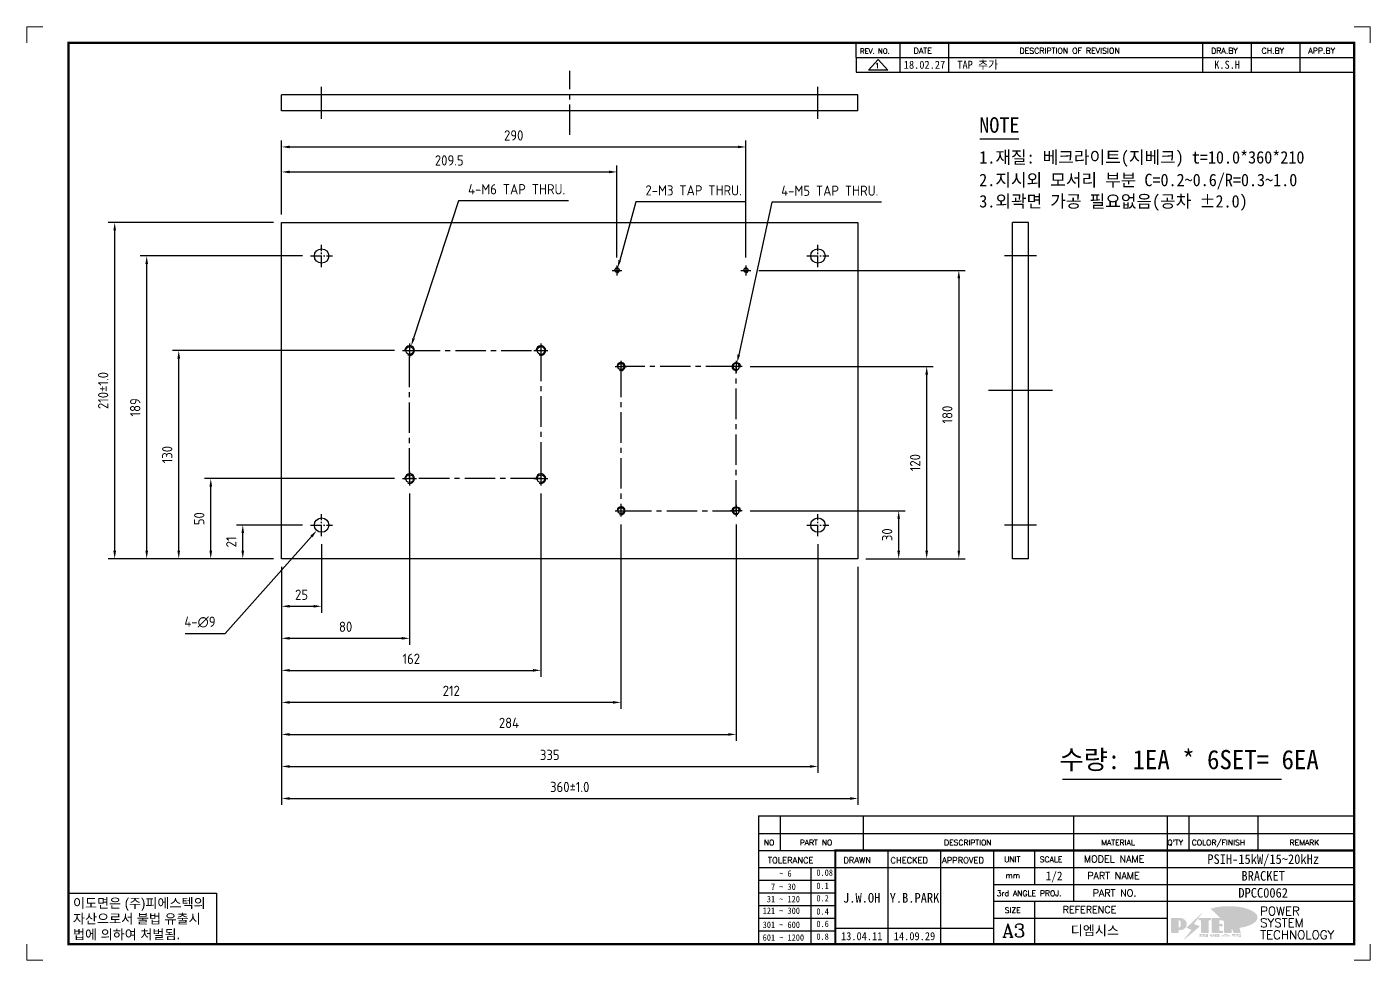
# Model space of a CAD drawing. Header units: millimetres. Extents: x 24815 to 37444, y -10619 to 6020.
# Drawn here: x 25903 to 26742, y -3310 to -2727 of the extents above; entities that cross this region are included whole.
import ezdxf
from ezdxf.enums import TextEntityAlignment as Align

# ---------------------------------------------------------------- set-up
doc = ezdxf.new("R2010")
doc.units = ezdxf.units.MM
for name, pattern in [('CENTER', [50.8, 31.75, -6.35, 6.35, -6.35]), ('CENTER1', [10, 7, -1, 1, -1]), ('CENTER2', [28.575, 19.05, -3.175, 3.175, -3.175])]:
    doc.linetypes.add(name, pattern=pattern)
for name, color, linetype in [('______', 7, 'Continuous'), ('CEN', 1, 'CENTER'), ('FORMAT-1', 7, 'Continuous'), ('line', 3, 'Continuous')]:
    doc.layers.add(name, color=color, linetype=linetype)
doc.styles.add('h1', font='')
doc.styles.add('HAN', font='')
doc.styles.add('RC', font='ROMANC.SHX')
doc.styles.add('ROMANT', font='romant')
doc.styles.add('RT', font='ROMANT.SHX', dxfattribs={"oblique": 15})
doc.styles.get("Standard").update_dxf_attribs({"font": 'ISOCP.SHX', "bigfont": 'WHGTXT.SHX'})
doc.styles.get('h1').set_extended_font_data('New Gulim')
doc.styles.get('HAN').set_extended_font_data('GulimChe')
doc.dimstyles.new('PS-2', dxfattribs={"dimscale": 2, "dimtxt": 3.2, "dimasz": 2.5, "dimexe": 2, "dimexo": 2.5, "dimgap": 2, "dimtad": 1, "dimtoh": 1, "dimrnd": 0.05, "dimzin": 12, "dimdsep": 46, "dimtxsty": 'Standard', "dimcen": 0, "dimclrt": 2, "dimazin": 3, "dimtfac": 1, "dimtofl": 0, "dimtmove": 0, "dimatfit": 3, "dimfxl": 0.18, "dimtolj": 1, "dimtzin": 0, "dimarcsym": 0})

# ---------------------------------------------------------------- blocks, each defined once
blk = doc.blocks.new('no3')
at = {"color": 180}
for p, q in [((0, 5.5), (0, 0)), ((0, 5.5), (186, 5.5)), ((6.79, 5.5), (6.79, 0)), ((32.74, 0.11), (32.74, 5.5)), ((98.4, 5.5), (98.4, 0)), ((127.61, 5.5), (127.61, 0)), ((134.43, 5.5), (134.43, 0)), ((155.98, 5.5), (155.98, 0))]:
    blk.add_line(p, q, dxfattribs=at)
at = {"color": 2, "style": 'HAN'}
for tag, p in [('PART-NO', (19.76, 2.75)), ('MATERIAL', (111.38, 2.75)), ("Q'TY", (131.02, 2.75)), ('COLOR/FINISH', (145.2, 2.75)), ('REMARK', (170.76, 2.75))]:
    blk.add_attdef(tag, text='', height=2.9, dxfattribs=at).set_placement(p, align=Align.MIDDLE_CENTER)
blk.add_attdef('DESCRIPTION', text='', height=2.9, dxfattribs=at).set_placement((34.51, 2.75), align=Align.MIDDLE_LEFT)
at = {"color": 2, "style": 'RT', "oblique": 15}
blk.add_attdef('NO', text='', height=1.74, dxfattribs=at).set_placement((3.38, 2.51), align=Align.MIDDLE_CENTER)
blk = doc.blocks.new('re3')
at = {"color": 180}
for p, q in [((0, 0), (0, -4.55)), ((6.87, -0.64), (3.86, -3.91)), ((9.88, -3.91), (3.86, -3.91)), ((6.87, -0.64), (9.88, -3.91)), ((13.74, -4.55), (13.74, 0)), ((28.97, -4.55), (28.97, 0)), ((108.25, -4.55), (108.25, 0)), ((123.49, -4.55), (123.49, 0)), ((138.64, -4.55), (138.64, 0)), ((0, -4.55), (155.53, -4.55))]:
    blk.add_line(p, q, dxfattribs=at)
at = {"color": 2, "style": 'RC', "oblique": 15}
blk.add_attdef('REV.NO', text='', height=1.56, dxfattribs=at).set_placement((6.59, -2.56), align=Align.MIDDLE_CENTER)
blk.add_attdef('-1', text='', height=1.56, dxfattribs=at).set_placement((9.37, -1.66), align=Align.MIDDLE_LEFT)
at = {"color": 2, "style": 'HAN'}
for tag, p in [('REV.-DATE', (21.36, -2.28)), ('DRA.BY', (115.87, -2.28)), ('CH.BY', (131.07, -2.28)), ('APP.BY', (147.09, -2.28))]:
    blk.add_attdef(tag, text='', height=2.5, dxfattribs=at).set_placement(p, align=Align.MIDDLE_CENTER)
blk.add_attdef('DESCRIPTION-OF-REVISION', text='', height=2.5, dxfattribs=at).set_placement((31.61, -2.28), align=Align.MIDDLE_LEFT)
blk = doc.blocks.new('t3')
for p, q in [((0, 15.88), (46.25, 15.88)), ((0, 15.88), (0, 0)), ((46.25, 15.88), (46.25, 0)), ((0, 0), (46.25, 0))]:
    blk.add_line(p, q)
at = {"color": 1, "style": 'h1'}
for s, p in [('이도면은 (주)피에스텍의', (1.4, 11.29)), ('자산으로서 불법 유출시', (1.4, 6.41)), ('법에 의하여 처벌됨.', (1.4, 1.52))]:
    blk.add_text(s, height=3, dxfattribs=at).set_placement(p)
blk = doc.blocks.new('new LOGO')
at = {"layer": 'line'}
h = blk.add_hatch(color=1, dxfattribs=at)
h.paths.add_polyline_path([(41.5, 16.4), (54.3, 16.4, 1), (54.3, 82.9), (0, 82.9), (0, -0.1), (41.5, -0.1)])
h.paths.add_polyline_path([(41.5, 27.9), (41.5, 71.9), (43.6, 71.9, -0.414214), (54.6, 60.9), (54.6, 38.9, -0.414214), (43.6, 27.9)], flags=16)
h.paths.add_polyline_path([(214.7, 71.9), (227.5, 71.9), (227.5, 82.9), (159.7, 82.9), (159.7, 71.9), (172.5, 71.9), (172.5, -0.1), (214.7, -0.1)])
h.paths.add_polyline_path([(276, 37.4), (294.8, 37.4), (294.8, 49.1), (276, 49.1), (276, 71.9), (294.8, 71.9), (294.8, 82.9), (234.5, 82.9), (234.5, -0.1), (297, -0.1), (297, 10.9), (276, 10.9)])
h.paths.add_polyline_path([(347.2, 35.2), (359.7, -0.1), (400.5, -0.1), (379.6, 66.8), (399.7, 82.9), (380.6, 82.9), (347.2, 61.6), (347.2, 82.9), (305.5, 82.9), (305.5, -0.1), (347.2, -0.1)])
h = blk.add_hatch(color=250, dxfattribs=at)
h.paths.add_polyline_path([(44.5, 69.4), (46.6, 69.4, -0.129793), (52, 68, 0.221832), (43.6, 71.9), (41.5, 71.9), (41.5, 27.9), (43.6, 27.9, 0.02048), (44.5, 28)], flags=17)
h.paths.add_polyline_path([(44.5, 13.9), (57.3, 13.9, 0.72362), (77.1, 73.9, -0.679777), (54.3, 16.4), (41.5, 16.4), (41.5, -0.1), (3, -0.1), (3, -2.6), (44.5, -2.6)])
h.paths.add_polyline_path([(117.9, 14.2), (71.5, -44.4), (77.1, -39.6), (120.8, 15.6), (92, 28.9), (173.3, 106), (177.5, 111.4), (89.1, 27.6)])
h.paths.add_polyline_path([(162.7, 71.9), (162.7, 69.4), (172.5, 69.4), (172.5, 71.9)], flags=17)
h.paths.add_polyline_path([(217.7, 69.4), (230.5, 69.4), (230.5, 80.4), (227.5, 80.4), (227.5, 71.9), (214.7, 71.9), (214.7, -0.1), (175.5, -0.1), (175.5, -2.6), (217.7, -2.6)])
h.paths.add_polyline_path([(297.8, 46.6), (294.8, 46.6), (294.8, 37.4), (276, 37.4), (276, 10.9), (279, 10.9), (279, 34.9), (297.8, 34.9)])
h.paths.add_polyline_path([(300, 8.4), (297, 8.4), (297, -0.1), (237.5, -0.1), (237.5, -2.6), (300, -2.6)])
h.paths.add_polyline_path([(297.8, 80.4), (294.8, 80.4), (294.8, 71.9), (276, 71.9), (276, 49.1), (279, 49.1), (279, 69.4), (297.8, 69.4)])
h.paths.add_polyline_path([(350.2, 80.4), (347.2, 80.4), (347.2, 61.6), (350.2, 63.5)])
h.paths.add_polyline_path([(350.2, 26.7), (347.2, 35.2), (347.2, -0.1), (308.5, -0.1), (308.5, -2.6), (350.2, -2.6)])
h.paths.add_polyline_path([(402.7, 80.4), (396.5, 80.4), (379.6, 66.8), (400.5, -0.1), (361.8, -0.1), (362.7, -2.6), (403.5, -2.6), (382.6, 64.3)])
blk.add_hatch(color=5, dxfattribs=at).paths.add_polyline_path([(166.3, 35), (131, 49), (180.4, 112.7), (92, 28.9), (120.8, 15.6), (74.4, -43)])
h = blk.add_hatch(color=253, dxfattribs=at)
edge = h.paths.add_edge_path()
edge.add_ellipse((333.9, 86.4), major_axis=(-165.9, 0), ratio=0.39426, start_angle=111.51268, end_angle=334.46902)
edge.add_ellipse((314.1, 81.2), major_axis=(-153.7, 0), ratio=0.40699, start_angle=121.30662, end_angle=327.74369, ccw=False)
edge.add_line((394, 27.8), (394.7, 25.6))
h = blk.add_hatch(color=250, dxfattribs=at)
edge = h.paths.add_edge_path()
edge.add_ellipse((237.8, -17.6), major_axis=(-14.3, 0), ratio=0.526336, start_angle=192.2456, end_angle=269.07481)
edge.add_line((238.1, -10.1), (237.6, -10.1))
edge.add_ellipse((237.8, -17.6), major_axis=(-14.3, 0), ratio=0.526336, start_angle=270.92519, end_angle=449.07481)
edge.add_line((237.6, -25.1), (238.1, -25.1))
edge.add_ellipse((237.8, -17.6), major_axis=(-14.3, 0), ratio=0.526336, start_angle=450.92519, end_angle=527.7544)
edge.add_line((251.7, -19.2), (254.1, -19.2))
edge.add_line((254.1, -19.2), (254.1, -27.1))
edge.add_line((254.1, -27.1), (263.1, -27.1))
edge.add_line((263.1, -27.1), (263.1, -10.1))
edge.add_line((263.1, -10.1), (254.1, -10.1))
edge.add_line((254.1, -10.1), (254.1, -16))
edge.add_line((254.1, -16), (251.7, -16))
h.paths.add_polyline_path([(241, -16.4), (241, -18.7, -1), (234.4, -18.7), (234.4, -16.4, -1)], flags=16)
h.paths.add_polyline_path([(278.2, -10.1), (268.1, -10.1), (268.1, -27.1), (278.2, -27.1)])
h.paths.add_polyline_path([(310.3, -10.1), (310.3, -11.1, -0.157169), (289.3, -17.5), (294, -19.9, 0.128407), (316.3, -15.9, 0.128407), (338.6, -19.9), (343.3, -17.5, -0.157169), (322.2, -11.1), (322.2, -10.1)])
h.paths.add_polyline_path([(342.1, -25.1), (342.1, -22.3), (290.4, -22.3), (290.4, -25.1)])
h.paths.add_polyline_path([(352, -10.1), (352, -16.2, 0.414214), (354, -18.2), (378.7, -18.2), (378.7, -19.6), (390.2, -19.6), (390.2, -10.1), (378.7, -10.1), (378.7, -13.6), (374.7, -13.6), (374.7, -15.1), (378.7, -15.1), (378.7, -16.2), (364.7, -16.2), (364.7, -15.1), (371.2, -15.1), (371.2, -13.6), (364.7, -13.6), (364.7, -12.6), (374.7, -12.6), (374.7, -10.1)])
h.paths.add_polyline_path([(393.8, -10.1), (393.8, -19.6), (405, -19.6), (405, -10.1)])
h.paths.add_polyline_path([(405, -27.1), (405, -20.9), (356.8, -20.9), (356.8, -23), (391.8, -23), (391.8, -27.1)])
h.paths.add_polyline_path([(200.4, -10.1), (200.4, -22.3), (193.2, -22.3), (193.2, -12.6), (196.6, -12.6), (196.6, -10.1), (161, -10.1), (161, -12.6), (164.5, -12.6), (164.5, -22.3), (161, -22.3), (161, -25.1), (200.4, -25.1), (200.4, -27.1), (213.9, -27.1), (213.9, -10.1)])
h.paths.add_polyline_path([(182, -12.6), (175.6, -12.6), (175.6, -22.3), (182, -22.3)], flags=17)
blk = doc.blocks.new('format-3')
at = {"color": 3, "lineweight": 9}
for p, q in [((0, 286.3), (0, 291.3)), ((5, 291.3), (0, 291.3)), ((414.5, 291.3), (419.5, 291.3)), ((419.5, 286.3), (419.5, 291.3)), ((0, 5), (0, 0)), ((419.5, 5), (419.5, 0)), ((5, 0), (0, 0)), ((414.5, 0), (419.5, 0))]:
    blk.add_line(p, q, dxfattribs=at)
at = {"color": 180}
for p, q in [((258.97, 281.75), (258.97, 286.3)), ((272.71, 281.75), (272.71, 286.3)), ((287.94, 281.75), (287.94, 286.3)), ((367.22, 281.75), (367.22, 286.3)), ((382.45, 281.75), (382.45, 286.3)), ((397.61, 281.75), (397.61, 286.3)), ((258.97, 281.75), (414.5, 281.75)), ((228.5, 39.49), (228.5, 5)), ((228.5, 39.49), (414.5, 39.49)), ((235.29, 39.49), (235.29, 34.21)), ((261.24, 34.21), (261.24, 39.49)), ((326.9, 39.49), (326.9, 34.21)), ((356.11, 39.49), (356.11, 34.21)), ((362.93, 39.49), (362.93, 34.21)), ((384.48, 39.49), (384.48, 34.21)), ((228.5, 34.21), (252.48, 34.21)), ((268.96, 5), (268.96, 34.21)), ((285.45, 5), (285.45, 34.21)), ((301.94, 5), (301.94, 34.21)), ((314.72, 34.21), (314.72, 23.65)), ((326.9, 34.21), (326.9, 18.37)), ((356.11, 34.21), (356.11, 5)), ((228.5, 28.93), (252.48, 28.93)), ((244.89, 5.23), (244.89, 28.93)), ((252.48, 28.93), (414.5, 28.93)), ((228.5, 24.98), (252.48, 24.98)), ((228.5, 21.03), (252.48, 21.03)), ((301.94, 23.65), (414.5, 23.65)), ((228.5, 17.08), (252.48, 17.08)), ((301.94, 18.37), (414.5, 18.37)), ((314.72, 18.37), (314.72, 5)), ((228.5, 13.13), (252.48, 13.13)), ((301.94, 13.09), (356.11, 13.09)), ((228.5, 9.18), (252.48, 9.18)), ((252.48, 9.95), (301.94, 9.95))]:
    blk.add_line(p, q, dxfattribs=at)
at = {"const_width": 0.7}
blk.add_lwpolyline([(252.48, 5), (252.48, 34.21), (414.5, 34.21)], dxfattribs=at)
at = {"layer": 'FORMAT-1', "const_width": 0.7}
blk.add_lwpolyline([(13, 5), (13, 286.3), (414.5, 286.3), (414.5, 5)], close=True, dxfattribs=at)
blk.add_blockref('t3', (13, 5))
at = {"xscale": 0.05400000000000027, "yscale": 0.05400000000000027, "zscale": 0.05400000000000027}
blk.add_blockref('new LOGO', (357.35, 8.65), dxfattribs=at)
at = {"color": 2}
for s, height, style, p in [('REV. NO.', 1.56, 'RC', (260.23, 282.95)), ('DATE', 1.788, 'RC', (276.95, 282.94)), ('DESCRIPTION OF REVISION', 1.7875, 'RC', (309.98, 282.94)), ('DRA.BY', 1.788, 'RC', (369.83, 282.94)), ('CH.BY', 1.788, 'RC', (385.59, 282.94)), ('APP.BY', 1.788, 'RC', (400.18, 282.94)), ('COLOR/FINISH', 1.7424, 'RC', (363.8, 35.83)), ('NO', 1.742, 'RC', (230.16, 35.83)), ('PART NO', 1.742, 'RC', (241.36, 35.83)), ('DESCRIPTION', 1.7424, 'RC', (286.43, 35.83)), ('MATERIAL', 1.742, 'RC', (335.52, 35.83)), ("Q'TY", 1.742, 'RC', (356.17, 35.83)), ('REMARK', 1.742, 'RC', (394.37, 35.83)), (' TOLERANCE', 1.9, 'RC', (230.11, 30.22)), ('DRAWN', 1.9, 'RC', (255, 30.22)), ('CHECKED', 1.9, 'RC', (269.71, 30.22)), ('APPROVED', 1.9, 'RC', (285.8, 30.22)), ('UNIT', 1.742, 'RC', (305.19, 30.55)), ('SCALE', 1.742, 'RC', (316.32, 30.55)), ('MODEL NAME', 2.178, 'RC', (330.12, 30.46)), ('    ~ 6', 2, 'HAN', (229.8, 26.03)), ('0.08', 2, 'HAN', (246.57, 26.31)), ('mm', 1.742, 'RC', (305.67, 25.56)), ('PART NAME', 2.178, 'RC', (331.17, 25.24)), ('  7 ~ 30', 2, 'HAN', (229.8, 21.91)), ('0.1', 2, 'HAN', (246.57, 22.2)), ('3rd ANGLE PROJ.', 1.7424, 'RC', (302.87, 19.97)), ('PART NO.', 2.178, 'RC', (332.84, 19.85)), (' 31 ~ 120', 2, 'HAN', (229.8, 18.04)), ('0.2', 2, 'HAN', (246.57, 18.32)), ('REFERENCE', 2.178, 'RC', (323.52, 14.69)), ('121 ~ 300', 2, 'HAN', (229.8, 14.42)), ('0.4', 2, 'HAN', (246.57, 14.2)), ('SIZE', 1.742, 'RC', (305.39, 14.71)), ('301 ~ 600', 2, 'HAN', (229.8, 10.04)), ('0.6', 2, 'HAN', (246.57, 10.32)), ('601 ~ 1200', 2, 'HAN', (229.8, 6.05)), ('0.8', 2, 'HAN', (246.57, 6.33))]:
    blk.add_text(s, height=height, dxfattribs=dict(at, style=style)).set_placement(p)
at = {"style": 'ROMANT'}
for s, p in [('POWER', (385.15, 13.96)), ('SYSTEM', (385.15, 10.31)), ('TECHNOLOGY', (385.15, 6.56))]:
    blk.add_text(s, height=2.7, dxfattribs=at).set_placement(p)
at = {"color": 2, "lineweight": 25, "style": 'RC'}
blk.add_text('A3', height=4.182, dxfattribs=at).set_placement((304.61, 7.14))
at = {"style": 'HAN'}
for tag, height, p in [('MODEL-NAME', 3, (386.1, 31.53)), ('SCALE', 2.7, (320.81, 26.29)), ('PART-NAME', 3, (386.1, 26.29)), ('CH-BY', 3, (277.21, 19.44)), ('PART-NO', 3, (386.1, 21.01)), ('DRA-BY', 3, (260.72, 19.44)), ('APP-BY', 3, (293.7, 19.44)), ('DRA-DATE', 2.5, (260.72, 7.47)), ('CH-DATE', 2.5, (277.21, 7.47)), ('APP-DATE', 2.5, (293.7, 7.47)), ('관련업체', 3, (333.52, 9.26))]:
    blk.add_attdef(tag, text='', height=height, dxfattribs=at).set_placement(p, align=Align.MIDDLE_CENTER)
blk = doc.blocks.new('*D883')
at = {"layer": '______', "color": 0, "lineweight": -2, "ltscale": 10, "transparency": 16777216}
for p, q in [((26086.79, -3050.13), (26086.79, -3092.91)), ((26061.79, -3064.24), (26061.79, -3092.91)), ((26066.79, -3088.91), (26081.79, -3088.91))]:
    blk.add_line(p, q, dxfattribs=at)
at = {"layer": '______', "color": 0, "ltscale": 10, "transparency": 16777216}
for points in [[(26066.79, -3088.07), (26066.79, -3089.74), (26061.79, -3088.91)], [(26081.79, -3088.07), (26081.79, -3089.74), (26086.79, -3088.91)]]:
    blk.add_solid(points, dxfattribs=at)
at = {"layer": 'Defpoints', "color": 0, "ltscale": 10, "transparency": 16777216}
for p in [(26086.79, -3045.13), (26061.79, -3059.24), (26086.79, -3088.91)]:
    blk.add_point(p, dxfattribs=at)
at = {"layer": '______', "color": 2, "ltscale": 10, "transparency": 16777216, "insert": (26074.29, -3081.71), "char_height": 6.4, "attachment_point": 5}
blk.add_mtext('\\A1;25', dxfattribs=at)
blk = doc.blocks.new('*D884')
at = {"layer": '______', "color": 0, "lineweight": -2, "ltscale": 10, "transparency": 16777216}
for p, q in [((26396.79, -3050.13), (26396.79, -3192.91)), ((26061.79, -3064.24), (26061.79, -3192.91)), ((26066.79, -3188.91), (26391.79, -3188.91))]:
    blk.add_line(p, q, dxfattribs=at)
at = {"layer": '______', "color": 0, "ltscale": 10, "transparency": 16777216}
for points in [[(26066.79, -3188.07), (26066.79, -3189.74), (26061.79, -3188.91)], [(26391.79, -3188.07), (26391.79, -3189.74), (26396.79, -3188.91)]]:
    blk.add_solid(points, dxfattribs=at)
at = {"layer": 'Defpoints', "color": 0, "ltscale": 10, "transparency": 16777216}
for p in [(26396.79, -3045.13), (26061.79, -3059.24), (26396.79, -3188.91)]:
    blk.add_point(p, dxfattribs=at)
at = {"layer": '______', "color": 2, "ltscale": 10, "transparency": 16777216, "insert": (26229.29, -3181.71), "char_height": 6.4, "attachment_point": 5}
blk.add_mtext('\\A1;335', dxfattribs=at)
blk = doc.blocks.new('*D885')
at = {"color": 0, "lineweight": -2, "transparency": 16777216}
for p, q in [((26061.79, -3064.24), (26061.79, -3212.91)), ((26421.79, -3064.24), (26421.79, -3212.91)), ((26066.79, -3208.91), (26416.79, -3208.91))]:
    blk.add_line(p, q, dxfattribs=at)
at = {"color": 0, "transparency": 16777216}
for points in [[(26066.79, -3208.07), (26066.79, -3209.74), (26061.79, -3208.91)], [(26416.79, -3208.07), (26416.79, -3209.74), (26421.79, -3208.91)]]:
    blk.add_solid(points, dxfattribs=at)
at = {"layer": 'Defpoints', "color": 0, "transparency": 16777216}
for p in [(26061.79, -3059.24), (26421.79, -3059.24), (26421.79, -3208.91)]:
    blk.add_point(p, dxfattribs=at)
at = {"color": 2, "transparency": 16777216, "insert": (26241.79, -3201.71), "char_height": 6.4, "attachment_point": 5}
blk.add_mtext('\\A1;360±1.0', dxfattribs=at)
blk = doc.blocks.new('*D886')
at = {"layer": '______', "color": 0, "lineweight": -2, "ltscale": 10, "transparency": 16777216}
for p, q in [((26074.89, -3038.24), (26033.56, -3038.24)), ((26037.56, -3054.24), (26037.56, -3043.24)), ((26056.79, -3059.24), (26033.56, -3059.24))]:
    blk.add_line(p, q, dxfattribs=at)
at = {"layer": '______', "color": 0, "ltscale": 10, "transparency": 16777216}
for points in [[(26036.73, -3043.24), (26038.39, -3043.24), (26037.56, -3038.24)], [(26036.73, -3054.24), (26038.39, -3054.24), (26037.56, -3059.24)]]:
    blk.add_solid(points, dxfattribs=at)
at = {"layer": 'Defpoints', "color": 0, "ltscale": 10, "transparency": 16777216}
for p in [(26037.56, -3038.24), (26079.89, -3038.24), (26061.79, -3059.24)]:
    blk.add_point(p, dxfattribs=at)
at = {"layer": '______', "color": 2, "ltscale": 10, "transparency": 16777216, "insert": (26030.36, -3048.74), "char_height": 6.4, "attachment_point": 5, "rotation": 90}
blk.add_mtext('\\A1;21', dxfattribs=at)
blk = doc.blocks.new('*D887')
at = {"layer": '______', "color": 0, "lineweight": -2, "ltscale": 10, "transparency": 16777216}
for p, q in [((26074.89, -2870.24), (25973.56, -2870.24)), ((25977.56, -3054.24), (25977.56, -2875.24)), ((26056.79, -3059.24), (25973.56, -3059.24))]:
    blk.add_line(p, q, dxfattribs=at)
at = {"layer": '______', "color": 0, "ltscale": 10, "transparency": 16777216}
for points in [[(25976.73, -2875.24), (25978.39, -2875.24), (25977.56, -2870.24)], [(25976.73, -3054.24), (25978.39, -3054.24), (25977.56, -3059.24)]]:
    blk.add_solid(points, dxfattribs=at)
at = {"layer": 'Defpoints', "color": 0, "ltscale": 10, "transparency": 16777216}
for p in [(25977.56, -2870.24), (26079.89, -2870.24), (26061.79, -3059.24)]:
    blk.add_point(p, dxfattribs=at)
at = {"layer": '______', "color": 2, "ltscale": 10, "transparency": 16777216, "insert": (25970.36, -2964.74), "char_height": 6.4, "attachment_point": 5, "rotation": 90}
blk.add_mtext('\\A1;189', dxfattribs=at)
blk = doc.blocks.new('*D888')
at = {"color": 0, "lineweight": -2, "transparency": 16777216}
for p, q in [((26056.79, -2849.24), (25953.56, -2849.24)), ((25957.56, -3054.24), (25957.56, -2854.24)), ((26056.79, -3059.24), (25953.56, -3059.24))]:
    blk.add_line(p, q, dxfattribs=at)
at = {"color": 0, "transparency": 16777216}
for points in [[(25956.73, -2854.24), (25958.39, -2854.24), (25957.56, -2849.24)], [(25956.73, -3054.24), (25958.39, -3054.24), (25957.56, -3059.24)]]:
    blk.add_solid(points, dxfattribs=at)
at = {"layer": 'Defpoints', "color": 0, "transparency": 16777216}
for p in [(25957.56, -2849.24), (26061.79, -2849.24), (26061.79, -3059.24)]:
    blk.add_point(p, dxfattribs=at)
at = {"color": 2, "transparency": 16777216, "insert": (25950.36, -2954.24), "char_height": 6.4, "attachment_point": 5, "rotation": 90}
blk.add_mtext('\\A1;210±1.0', dxfattribs=at)
blk = doc.blocks.new('*D889')
at = {"layer": '______', "color": 0, "lineweight": -2, "ltscale": 10, "transparency": 16777216}
for p, q in [((26026.54, -3105.98), (26080.47, -3045.33)), ((26001.62, -3105.98), (26026.54, -3105.98))]:
    blk.add_line(p, q, dxfattribs=at)
at = {"layer": '______', "color": 0, "ltscale": 10, "transparency": 16777216}
blk.add_solid([(26079.85, -3044.78), (26081.1, -3045.89), (26083.79, -3041.6)], dxfattribs=at)
at = {"layer": 'Defpoints', "color": 0, "ltscale": 10, "transparency": 16777216}
for p in [(26089.78, -3034.87), (26083.79, -3041.6)]:
    blk.add_point(p, dxfattribs=at)
at = {"layer": '______', "color": 2, "ltscale": 10, "transparency": 16777216, "insert": (26010.81, -3098.78), "char_height": 6.4, "attachment_point": 5}
blk.add_mtext('\\A1;4-∅9', dxfattribs=at)
blk = doc.blocks.new('A$C7F7E0B6A')
at = {"color": 1, "linetype": 'CENTER2'}
for p, q in [((-4.38, 0), (4.38, 0)), ((0, 4.38), (0, -4.38))]:
    blk.add_line(p, q, dxfattribs=at)
blk.add_circle((0, 0), 2.4)
at = {"color": 3}
blk.add_arc((0, 0), 3, 249.09255, 189.42765, dxfattribs=at)
blk = doc.blocks.new('A$C4E8A185C')
at = {"color": 3}
blk.add_circle((0, 0), 1.25, dxfattribs=at)
blk.add_arc((0, 0), 1.5, 259.62912, 191.20824)
at = {"layer": 'CEN', "color": 1, "linetype": 'CENTER'}
for p, q in [((-3.08, 0), (3.08, 0)), ((-3.08, 0), (3.08, 0)), ((0, 3.08), (0, -3.08)), ((0, 3.08), (0, -3.08))]:
    blk.add_line(p, q, dxfattribs=at)
blk = doc.blocks.new('*D881')
at = {"color": 0, "lineweight": -2, "transparency": 16777216}
for p, q in [((26132.41, -3009.24), (26013.56, -3009.24)), ((26017.56, -3054.24), (26017.56, -3014.24)), ((26056.79, -3059.24), (26013.56, -3059.24))]:
    blk.add_line(p, q, dxfattribs=at)
at = {"color": 0, "transparency": 16777216}
for points in [[(26016.73, -3014.24), (26018.39, -3014.24), (26017.56, -3009.24)], [(26016.73, -3054.24), (26018.39, -3054.24), (26017.56, -3059.24)]]:
    blk.add_solid(points, dxfattribs=at)
at = {"layer": 'Defpoints', "color": 0, "transparency": 16777216}
for p in [(26017.56, -3009.24), (26137.41, -3009.24), (26061.79, -3059.24)]:
    blk.add_point(p, dxfattribs=at)
at = {"color": 2, "transparency": 16777216, "insert": (26010.36, -3034.24), "char_height": 6.4, "attachment_point": 5, "rotation": 90}
blk.add_mtext('\\A1;50', dxfattribs=at)
blk = doc.blocks.new('*D882')
at = {"color": 0, "lineweight": -2, "transparency": 16777216}
for p, q in [((26132.41, -2929.24), (25993.56, -2929.24)), ((25997.56, -3054.24), (25997.56, -2934.24)), ((26056.79, -3059.24), (25993.56, -3059.24))]:
    blk.add_line(p, q, dxfattribs=at)
at = {"color": 0, "transparency": 16777216}
for points in [[(25996.73, -2934.24), (25998.39, -2934.24), (25997.56, -2929.24)], [(25996.73, -3054.24), (25998.39, -3054.24), (25997.56, -3059.24)]]:
    blk.add_solid(points, dxfattribs=at)
at = {"layer": 'Defpoints', "color": 0, "transparency": 16777216}
for p in [(25997.56, -2929.24), (26137.41, -2929.24), (26061.79, -3059.24)]:
    blk.add_point(p, dxfattribs=at)
at = {"color": 2, "transparency": 16777216, "insert": (25990.36, -2994.24), "char_height": 6.4, "attachment_point": 5, "rotation": 90}
blk.add_mtext('\\A1;130', dxfattribs=at)
blk = doc.blocks.new('*D869')
at = {"color": 0, "lineweight": -2, "transparency": 16777216}
for p, q in [((26354.41, -3029.24), (26451.24, -3029.24)), ((26447.24, -3054.24), (26447.24, -3034.24)), ((26426.79, -3059.24), (26451.24, -3059.24))]:
    blk.add_line(p, q, dxfattribs=at)
at = {"color": 0, "transparency": 16777216}
for points in [[(26446.41, -3034.24), (26448.07, -3034.24), (26447.24, -3029.24)], [(26446.41, -3054.24), (26448.07, -3054.24), (26447.24, -3059.24)]]:
    blk.add_solid(points, dxfattribs=at)
at = {"layer": 'Defpoints', "color": 0, "transparency": 16777216}
for p in [(26349.41, -3029.24), (26447.24, -3029.24), (26421.79, -3059.24)]:
    blk.add_point(p, dxfattribs=at)
at = {"color": 2, "transparency": 16777216, "insert": (26440.04, -3044.24), "char_height": 6.4, "attachment_point": 5, "rotation": 90}
blk.add_mtext('\\A1;30', dxfattribs=at)
blk = doc.blocks.new('*D870')
at = {"color": 0, "lineweight": -2, "transparency": 16777216}
for p, q in [((26354.41, -2939.24), (26468.74, -2939.24)), ((26464.74, -3054.24), (26464.74, -2944.24)), ((26426.79, -3059.24), (26468.74, -3059.24))]:
    blk.add_line(p, q, dxfattribs=at)
at = {"color": 0, "transparency": 16777216}
for points in [[(26463.9, -2944.24), (26465.57, -2944.24), (26464.74, -2939.24)], [(26463.9, -3054.24), (26465.57, -3054.24), (26464.74, -3059.24)]]:
    blk.add_solid(points, dxfattribs=at)
at = {"layer": 'Defpoints', "color": 0, "transparency": 16777216}
for p in [(26349.41, -2939.24), (26464.74, -2939.24), (26421.79, -3059.24)]:
    blk.add_point(p, dxfattribs=at)
at = {"color": 2, "transparency": 16777216, "insert": (26457.54, -2999.24), "char_height": 6.4, "attachment_point": 5, "rotation": 90}
blk.add_mtext('\\A1;120', dxfattribs=at)
blk = doc.blocks.new('*D874')
at = {"color": 0, "lineweight": -2, "transparency": 16777216}
for p, q in [((26359.86, -2879.24), (26488.81, -2879.24)), ((26484.81, -2884.24), (26484.81, -3054.24)), ((26426.79, -3059.24), (26488.81, -3059.24))]:
    blk.add_line(p, q, dxfattribs=at)
at = {"color": 0, "transparency": 16777216}
for points in [[(26483.97, -2884.24), (26485.64, -2884.24), (26484.81, -2879.24)], [(26483.97, -3054.24), (26485.64, -3054.24), (26484.81, -3059.24)]]:
    blk.add_solid(points, dxfattribs=at)
at = {"layer": 'Defpoints', "color": 0, "transparency": 16777216}
for p in [(26354.86, -2879.24), (26421.79, -3059.24), (26484.81, -3059.24)]:
    blk.add_point(p, dxfattribs=at)
at = {"color": 2, "transparency": 16777216, "insert": (26477.61, -2969.24), "char_height": 6.4, "attachment_point": 5, "rotation": 90}
blk.add_mtext('\\A1;180', dxfattribs=at)
blk = doc.blocks.new('*D875')
at = {"color": 0, "lineweight": -2, "transparency": 16777216}
for p, q in [((26141.79, -3018.61), (26141.79, -3112.91)), ((26061.79, -3064.24), (26061.79, -3112.91)), ((26066.79, -3108.91), (26136.79, -3108.91))]:
    blk.add_line(p, q, dxfattribs=at)
at = {"color": 0, "transparency": 16777216}
for points in [[(26066.79, -3108.07), (26066.79, -3109.74), (26061.79, -3108.91)], [(26136.79, -3108.07), (26136.79, -3109.74), (26141.79, -3108.91)]]:
    blk.add_solid(points, dxfattribs=at)
at = {"layer": 'Defpoints', "color": 0, "transparency": 16777216}
for p in [(26141.79, -3013.61), (26061.79, -3059.24), (26141.79, -3108.91)]:
    blk.add_point(p, dxfattribs=at)
at = {"color": 2, "transparency": 16777216, "insert": (26101.79, -3101.71), "char_height": 6.4, "attachment_point": 5}
blk.add_mtext('\\A1;80', dxfattribs=at)
blk = doc.blocks.new('*D876')
at = {"color": 0, "lineweight": -2, "transparency": 16777216}
for p, q in [((26223.79, -3018.61), (26223.79, -3132.91)), ((26061.79, -3064.24), (26061.79, -3132.91)), ((26066.79, -3128.91), (26218.79, -3128.91))]:
    blk.add_line(p, q, dxfattribs=at)
at = {"color": 0, "transparency": 16777216}
for points in [[(26066.79, -3128.07), (26066.79, -3129.74), (26061.79, -3128.91)], [(26218.79, -3128.07), (26218.79, -3129.74), (26223.79, -3128.91)]]:
    blk.add_solid(points, dxfattribs=at)
at = {"layer": 'Defpoints', "color": 0, "transparency": 16777216}
for p in [(26223.79, -3013.61), (26061.79, -3059.24), (26223.79, -3128.91)]:
    blk.add_point(p, dxfattribs=at)
at = {"color": 2, "transparency": 16777216, "insert": (26142.79, -3121.71), "char_height": 6.4, "attachment_point": 5}
blk.add_mtext('\\A1;162', dxfattribs=at)
blk = doc.blocks.new('A$C613C1707')
at = {"color": 1, "linetype": 'CENTER2'}
for p, q in [((-3.65, 0), (3.65, 0)), ((0, 3.65), (0, -3.65))]:
    blk.add_line(p, q, dxfattribs=at)
blk.add_circle((0, 0), 2)
at = {"color": 3}
blk.add_arc((0, 0), 2.5, 249.09255, 189.42765, dxfattribs=at)
blk = doc.blocks.new('*D877')
at = {"color": 0, "lineweight": -2, "transparency": 16777216}
for p, q in [((26273.79, -3037.88), (26273.79, -3152.91)), ((26061.79, -3064.24), (26061.79, -3152.91)), ((26268.79, -3148.91), (26066.79, -3148.91))]:
    blk.add_line(p, q, dxfattribs=at)
at = {"color": 0, "transparency": 16777216}
for points in [[(26066.79, -3148.07), (26066.79, -3149.74), (26061.79, -3148.91)], [(26268.79, -3148.07), (26268.79, -3149.74), (26273.79, -3148.91)]]:
    blk.add_solid(points, dxfattribs=at)
at = {"layer": 'Defpoints', "color": 0, "transparency": 16777216}
for p in [(26273.79, -3032.88), (26061.79, -3059.24), (26061.79, -3148.91)]:
    blk.add_point(p, dxfattribs=at)
at = {"color": 2, "transparency": 16777216, "insert": (26167.79, -3141.71), "char_height": 6.4, "attachment_point": 5}
blk.add_mtext('\\A1;212', dxfattribs=at)
blk = doc.blocks.new('*D871')
at = {"color": 0, "lineweight": -2, "transparency": 16777216}
for p, q in [((26345.79, -3037.88), (26345.79, -3172.91)), ((26061.79, -3064.24), (26061.79, -3172.91)), ((26066.79, -3168.91), (26340.79, -3168.91))]:
    blk.add_line(p, q, dxfattribs=at)
at = {"color": 0, "transparency": 16777216}
for points in [[(26066.79, -3168.07), (26066.79, -3169.74), (26061.79, -3168.91)], [(26340.79, -3168.07), (26340.79, -3169.74), (26345.79, -3168.91)]]:
    blk.add_solid(points, dxfattribs=at)
at = {"layer": 'Defpoints', "color": 0, "transparency": 16777216}
for p in [(26345.79, -3032.88), (26061.79, -3059.24), (26345.79, -3168.91)]:
    blk.add_point(p, dxfattribs=at)
at = {"color": 2, "transparency": 16777216, "insert": (26203.79, -3161.71), "char_height": 6.4, "attachment_point": 5}
blk.add_mtext('\\A1;284', dxfattribs=at)
blk = doc.blocks.new('*D878')
at = {"color": 0, "lineweight": -2, "transparency": 16777216}
for p, q in [((26061.79, -2844.24), (26061.79, -2813.77)), ((26066.79, -2817.77), (26266.28, -2817.77)), ((26271.28, -2871.16), (26271.28, -2813.77))]:
    blk.add_line(p, q, dxfattribs=at)
at = {"color": 0, "transparency": 16777216}
for points in [[(26066.79, -2816.94), (26066.79, -2818.6), (26061.79, -2817.77)], [(26266.28, -2816.94), (26266.28, -2818.6), (26271.28, -2817.77)]]:
    blk.add_solid(points, dxfattribs=at)
at = {"layer": 'Defpoints', "color": 0, "transparency": 16777216}
for p in [(26271.28, -2817.77), (26061.79, -2849.24), (26271.28, -2876.16)]:
    blk.add_point(p, dxfattribs=at)
at = {"color": 2, "transparency": 16777216, "insert": (26166.53, -2810.57), "char_height": 6.4, "attachment_point": 5}
blk.add_mtext('\\A1;209.5', dxfattribs=at)
blk = doc.blocks.new('*D879')
at = {"color": 0, "lineweight": -2, "transparency": 16777216}
for p, q in [((26061.79, -2844.24), (26061.79, -2798.16)), ((26066.79, -2802.16), (26346.79, -2802.16)), ((26351.79, -2871.16), (26351.79, -2798.16))]:
    blk.add_line(p, q, dxfattribs=at)
at = {"color": 0, "transparency": 16777216}
for points in [[(26066.79, -2801.33), (26066.79, -2802.99), (26061.79, -2802.16)], [(26346.79, -2801.33), (26346.79, -2802.99), (26351.79, -2802.16)]]:
    blk.add_solid(points, dxfattribs=at)
at = {"layer": 'Defpoints', "color": 0, "transparency": 16777216}
for p in [(26351.79, -2802.16), (26061.79, -2849.24), (26351.79, -2876.16)]:
    blk.add_point(p, dxfattribs=at)
at = {"color": 2, "transparency": 16777216, "insert": (26206.79, -2794.96), "char_height": 6.4, "attachment_point": 5}
blk.add_mtext('\\A1;290', dxfattribs=at)
blk = doc.blocks.new('*D872')
at = {"color": 0, "lineweight": -2, "transparency": 16777216}
for p, q in [((26283.1, -2836.48), (26273.01, -2872.97)), ((26351.21, -2836.48), (26283.1, -2836.48))]:
    blk.add_line(p, q, dxfattribs=at)
at = {"color": 0, "transparency": 16777216}
blk.add_solid([(26272.2, -2872.75), (26273.81, -2873.19), (26271.68, -2877.79)], dxfattribs=at)
at = {"layer": 'Defpoints', "color": 0, "transparency": 16777216}
for p in [(26270.88, -2880.68), (26271.68, -2877.79)]:
    blk.add_point(p, dxfattribs=at)
at = {"color": 2, "transparency": 16777216, "insert": (26319.15, -2829.28), "char_height": 6.4, "attachment_point": 5}
blk.add_mtext('\\A1;2-M3 TAP THRU.', dxfattribs=at)
blk = doc.blocks.new('*D880')
at = {"color": 0, "lineweight": -2, "transparency": 16777216}
for p, q in [((26367.9, -2836.69), (26347.37, -2931.9)), ((26436.49, -2836.69), (26367.9, -2836.69))]:
    blk.add_line(p, q, dxfattribs=at)
at = {"color": 0, "transparency": 16777216}
blk.add_solid([(26346.55, -2931.73), (26348.18, -2932.08), (26346.31, -2936.79)], dxfattribs=at)
at = {"layer": 'Defpoints', "color": 0, "transparency": 16777216}
for p in [(26345.26, -2941.68), (26346.31, -2936.79)]:
    blk.add_point(p, dxfattribs=at)
at = {"color": 2, "transparency": 16777216, "insert": (26404.19, -2829.49), "char_height": 6.4, "attachment_point": 5}
blk.add_mtext('\\A1;4-M5 TAP THRU.', dxfattribs=at)
blk = doc.blocks.new('*D873')
at = {"color": 0, "lineweight": -2, "transparency": 16777216}
for p, q in [((26172.32, -2835.78), (26144.27, -2921.63)), ((26240.91, -2835.78), (26172.32, -2835.78))]:
    blk.add_line(p, q, dxfattribs=at)
at = {"color": 0, "transparency": 16777216}
blk.add_solid([(26143.48, -2921.37), (26145.06, -2921.89), (26142.72, -2926.38)], dxfattribs=at)
at = {"layer": 'Defpoints', "color": 0, "transparency": 16777216}
for p in [(26142.72, -2926.38), (26140.85, -2932.09)]:
    blk.add_point(p, dxfattribs=at)
at = {"color": 2, "transparency": 16777216, "insert": (26208.61, -2828.58), "char_height": 6.4, "attachment_point": 5}
blk.add_mtext('\\A1;4-M6 TAP THRU.', dxfattribs=at)

msp = doc.modelspace()

# ---------------------------------------------------------------- linework, layer by layer
at = {"color": 1, "linetype": 'CENTER2'}
msp.add_line((26241.78523, -2794.70101), (26241.78523, -2754.70101), dxfattribs=at)
at = {"color": 32}
for p, q in [((26061.78523, -2779.70101), (26061.78523, -2769.70101)), ((26421.78523, -2769.70101), (26061.78523, -2769.70101)), ((26421.78523, -2779.70101), (26421.78523, -2769.70101)), ((26421.78523, -2779.70101), (26061.78523, -2779.70101)), ((26061.78523, -3059.23573), (26061.78523, -2849.23573)), ((26061.78523, -2849.23573), (26421.78523, -2849.23573)), ((26421.78523, -2849.23573), (26421.78523, -3059.23573)), ((26528.27488, -2849.23573), (26518.27488, -2849.23573)), ((26518.27488, -3059.23573), (26518.27488, -2849.23573)), ((26528.27488, -3059.23573), (26528.27488, -2849.23573)), ((26421.78523, -3059.23573), (26061.78523, -3059.23573)), ((26528.27488, -3059.23573), (26518.27488, -3059.23573))]:
    msp.add_line(p, q, dxfattribs=at)
for p, q in [((26497.89363, -2797.14078), (26522.25299, -2797.14078)), ((26549.58773, -3196.86097), (26686.43764, -3196.86097))]:
    msp.add_line(p, q)
at = {"color": 1, "linetype": 'CENTER1'}
for p, q in [((26086.78523, -2877.12711), (26086.78523, -2863.34435)), ((26396.78523, -2877.12711), (26396.78523, -2863.34435)), ((26079.89386, -2870.23573), (26093.67661, -2870.23573)), ((26389.89386, -2870.23573), (26403.67661, -2870.23573)), ((26086.78523, -3045.12711), (26086.78523, -3031.34435)), ((26396.78523, -3045.12711), (26396.78523, -3031.34435)), ((26079.89386, -3038.23573), (26093.67661, -3038.23573)), ((26389.89386, -3038.23573), (26403.67661, -3038.23573))]:
    msp.add_line(p, q, dxfattribs=at)
at = {"color": 1, "linetype": 'CENTER2'}
for points in [[(26141.78523, -2929.23573), (26223.78523, -2929.23573), (26223.78523, -3009.23573), (26141.78523, -3009.23573)], [(26273.78523, -3029.23573), (26345.78523, -3029.23573), (26345.78523, -2939.23573), (26273.78523, -2939.23573)]]:
    msp.add_lwpolyline(points, close=True, dxfattribs=at)
at = {"color": 32}
for centre in [(26086.78523, -2870.23573), (26396.78523, -2870.23573), (26086.78523, -3038.23573), (26396.78523, -3038.23573)]:
    msp.add_circle(centre, 4.5, dxfattribs=at)
at = {"layer": 'CEN', "ltscale": 10}
for p, q in [((26086.78523, -2784.70101), (26086.78523, -2764.70101)), ((26396.78523, -2784.70101), (26396.78523, -2764.70101)), ((26533.27488, -2870.23573), (26513.27488, -2870.23573)), ((26543.27488, -2954.23573), (26503.27488, -2954.23573)), ((26533.27488, -3038.23573), (26513.27488, -3038.23573))]:
    msp.add_line(p, q, dxfattribs=at)

# ---------------------------------------------------------------- block references
ref = msp.add_blockref('format-3', (25902.70036, -3309.80828), dxfattribs=dict(xscale=2, yscale=2, zscale=2))
ref.add_attrib('DRA-DATE', '13.04.11', dxfattribs={"height": 5, "style": 'HAN'}).set_placement((26424.14043, -3294.85828), align=Align.MIDDLE_CENTER)
ref.add_attrib('DRA-BY', 'J.W.OH', dxfattribs={"height": 6, "style": 'HAN'}).set_placement((26424.14043, -3270.92403), align=Align.MIDDLE_CENTER)
ref.add_attrib('MODEL-NAME', 'PSIH-15kW/15~20kHz', dxfattribs={"lineweight": 35, "height": 6, "style": 'HAN'}).set_placement((26674.89133, -3246.75806), align=Align.MIDDLE_CENTER)
ref.add_attrib('PART-NAME', 'BRACKET', dxfattribs={"lineweight": 35, "height": 6, "style": 'HAN'}).set_placement((26674.89133, -3257.21979), align=Align.MIDDLE_CENTER)
ref.add_attrib('PART-NO', 'DPCC0062', dxfattribs={"lineweight": 35, "height": 6, "style": 'HAN'}).set_placement((26674.89133, -3267.77979), align=Align.MIDDLE_CENTER)
ref.add_attrib('SCALE', '1/2', dxfattribs={"height": 5.4, "style": 'HAN'}).set_placement((26544.31654, -3257.21979), align=Align.MIDDLE_CENTER)
ref.add_attrib('CH-DATE', '14.09.29', dxfattribs={"height": 5, "style": 'HAN'}).set_placement((26457.11784, -3294.85828), align=Align.MIDDLE_CENTER)
ref.add_attrib('CH-BY', 'Y.B.PARK', dxfattribs={"height": 6, "style": 'HAN'}).set_placement((26457.11784, -3270.92403), align=Align.MIDDLE_CENTER)
ref.add_attrib('관련업체', '디엠시스', dxfattribs={"height": 6, "style": 'HAN'}).set_placement((26569.74696, -3291.2829), align=Align.MIDDLE_CENTER)
ref = msp.add_blockref('re3', (26420.63195, -2746.30828), dxfattribs=dict(xscale=2, yscale=2, zscale=2))
ref.add_attrib('DRA.BY', 'K.S.H', dxfattribs={"color": 2, "height": 5, "style": 'HAN'}).set_placement((26652.37222, -2750.85828), align=Align.MIDDLE_CENTER)
ref.add_attrib('DESCRIPTION-OF-REVISION', 'TAP 추가', dxfattribs={"color": 2, "height": 5, "style": 'HAN'}).set_placement((26483.85714, -2750.85828), align=Align.MIDDLE_LEFT)
ref.add_attrib('REV.-DATE', '18.02.27', dxfattribs={"color": 2, "height": 5, "style": 'HAN'}).set_placement((26463.34856, -2750.85828), align=Align.MIDDLE_CENTER)
ref.add_attrib('REV.NO', '1', dxfattribs={"color": 2, "height": 3.12, "style": 'RC'}).set_placement((26433.80877, -2751.42291), align=Align.MIDDLE_CENTER)
for name, p in [('A$C4E8A185C', (26271.2753, -2879.23573)), ('A$C4E8A185C', (26351.78523, -2879.23573)), ('A$C7F7E0B6A', (26141.78523, -2929.23573)), ('A$C7F7E0B6A', (26223.78523, -2929.23573)), ('A$C613C1707', (26273.78523, -2939.23573)), ('A$C7F7E0B6A', (26141.78523, -3009.23573)), ('A$C7F7E0B6A', (26223.78523, -3009.23573)), ('A$C613C1707', (26273.78523, -3029.23573))]:
    msp.add_blockref(name, p)
at = {"xscale": -1}
for p in [(26345.78523, -2939.23573), (26345.78523, -3029.23573)]:
    msp.add_blockref('A$C613C1707', p, dxfattribs=at)
at = {"xscale": 2, "yscale": 2, "zscale": 2}
msp.add_blockref('no3', (26359.70036, -3230.81979), dxfattribs=at)

# ---------------------------------------------------------------- texts
at = {"color": 2, "style": 'HAN'}
for s, height, p in [('NOTE', 9.72, (26497.5611, -2793.32125)), ('1.재질: 베크라이트(지베크) t=10.0*360*210', 7.776, (26497.5611, -2812.52522)), ('2.지시외 모서리 부분 C=0.2~0.6/R=0.3~1.0', 7.776, (26497.51523, -2826.66555)), ('3.외곽면 가공 필요없음(공차 %%P2.0)', 7.776, (26497.5611, -2839.95817)), ('수량: 1EA * 6SET= 6EA', 12, (26547.68732, -3190.6193))]:
    msp.add_text(s, height=height, dxfattribs=at).set_placement(p)

# ---------------------------------------------------------------- dimensions: what is measured, and where the dimension line sits
for base, p1, p2, picture, middle in [((26351.78523, -2802.15968), (26061.78523, -2849.23573), (26351.78523, -2876.1561), '*D879', (26206.78523, -2794.95905)), ((26271.2753, -2817.76845), (26061.78523, -2849.23573), (26271.2753, -2876.1561), '*D878', (26166.53027, -2810.56782)), ((26141.78523, -3108.90683), (26061.78523, -3059.23573), (26141.78523, -3013.61458), '*D875', (26101.78523, -3101.70683)), ((26223.78523, -3128.90683), (26061.78523, -3059.23573), (26223.78523, -3013.61458), '*D876', (26142.78523, -3121.7062)), ((26061.78523, -3148.90683), (26273.78523, -3032.88477), (26061.78523, -3059.23573), '*D877', (26167.78523, -3141.7062)), ((26345.78523, -3168.90683), (26061.78523, -3059.23573), (26345.78523, -3032.88477), '*D871', (26203.78523, -3161.7062))]:
    dim = msp.add_linear_dim(base=base, p1=p1, p2=p2, dimstyle='PS-2')
    dim.commit()
    dim.dimension.update_dxf_attribs({"geometry": picture, "text_midpoint": middle})
for p1, p2, text, picture, middle in [((26140.85353, -2932.08738), (26142.71694, -2926.38408), '4-M6 TAP THRU.', '*D873', (26208.61296, -2835.77987)), ((26270.87552, -2880.68147), (26271.67508, -2877.78999), '2-M3 TAP THRU.', '*D872', (26319.15167, -2836.48405)), ((26345.25821, -2941.67955), (26346.31226, -2936.79191), '4-M5 TAP THRU.', '*D880', (26404.19379, -2836.6876))]:
    dim = msp.add_diameter_dim_2p(p1=p1, p2=p2, text=text, dimstyle='PS-2')
    dim.commit()
    dim.dimension.update_dxf_attribs({"geometry": picture, "text_midpoint": middle, "dimtype": 163})
dim = msp.add_linear_dim(base=(25957.55862, -2849.23573), p1=(26061.78523, -3059.23573), p2=(26061.78523, -2849.23573), angle=90, dimstyle='PS-2', override={"dimtol": 1, "dimtp": 1, "dimtm": 1, "dimtdec": 1})
dim.commit()
dim.dimension.update_dxf_attribs({"geometry": '*D888', "text_midpoint": (25950.35799, -2954.23573)})
for base, p1, p2, picture, middle in [((26484.80582, -3059.23573), (26354.86486, -2879.23573), (26421.78523, -3059.23573), '*D874', (26477.60582, -2969.23573)), ((25997.55862, -2929.23573), (26061.78523, -3059.23573), (26137.40638, -2929.23573), '*D882', (25990.35862, -2994.23573)), ((26464.73684, -2939.23573), (26421.78523, -3059.23573), (26349.40586, -2939.23573), '*D870', (26457.53621, -2999.23573)), ((26017.55862, -3009.23573), (26061.78523, -3059.23573), (26137.40638, -3009.23573), '*D881', (26010.35862, -3034.23573)), ((26447.24074, -3029.23573), (26421.78523, -3059.23573), (26349.40586, -3029.23573), '*D869', (26440.04074, -3044.23573))]:
    dim = msp.add_linear_dim(base=base, p1=p1, p2=p2, angle=90, dimstyle='PS-2')
    dim.commit()
    dim.dimension.update_dxf_attribs({"geometry": picture, "text_midpoint": middle})
dim = msp.add_linear_dim(base=(26421.78523, -3208.90683), p1=(26061.78523, -3059.23573), p2=(26421.78523, -3059.23573), dimstyle='PS-2', override={"dimtol": 1, "dimtp": 1, "dimtm": 1, "dimtdec": 1})
dim.commit()
dim.dimension.update_dxf_attribs({"geometry": '*D885', "text_midpoint": (26241.78523, -3201.70683)})
at = {"layer": '______', "ltscale": 10}
for base, p2, picture, middle in [((25977.55862, -2870.23573), (26079.89386, -2870.23573), '*D887', (25970.35862, -2964.73573)), ((26037.55862, -3038.23573), (26079.89386, -3038.23573), '*D886', (26030.35799, -3048.73573))]:
    dim = msp.add_linear_dim(base=base, p1=(26061.78523, -3059.23573), p2=p2, angle=90, dimstyle='PS-2', dxfattribs=at)
    dim.commit()
    dim.dimension.update_dxf_attribs({"geometry": picture, "text_midpoint": middle})
dim = msp.add_diameter_dim_2p(p1=(26089.77552, -3034.87297), p2=(26083.79495, -3041.59849), text='4-<>', dimstyle='PS-2', dxfattribs=at)
dim.commit()
dim.dimension.update_dxf_attribs({"geometry": '*D889', "text_midpoint": (26010.80735, -3105.98446), "dimtype": 163})
for base, p2, picture, middle in [((26086.78523, -3088.90683), (26086.78523, -3045.12711), '*D883', (26074.28523, -3081.7062)), ((26396.78523, -3188.90683), (26396.78523, -3045.12711), '*D884', (26229.28523, -3181.70683))]:
    dim = msp.add_linear_dim(base=base, p1=(26061.78523, -3059.23573), p2=p2, dimstyle='PS-2', dxfattribs=at)
    dim.commit()
    dim.dimension.update_dxf_attribs({"geometry": picture, "text_midpoint": middle})

doc.saveas('drawing.dxf')
